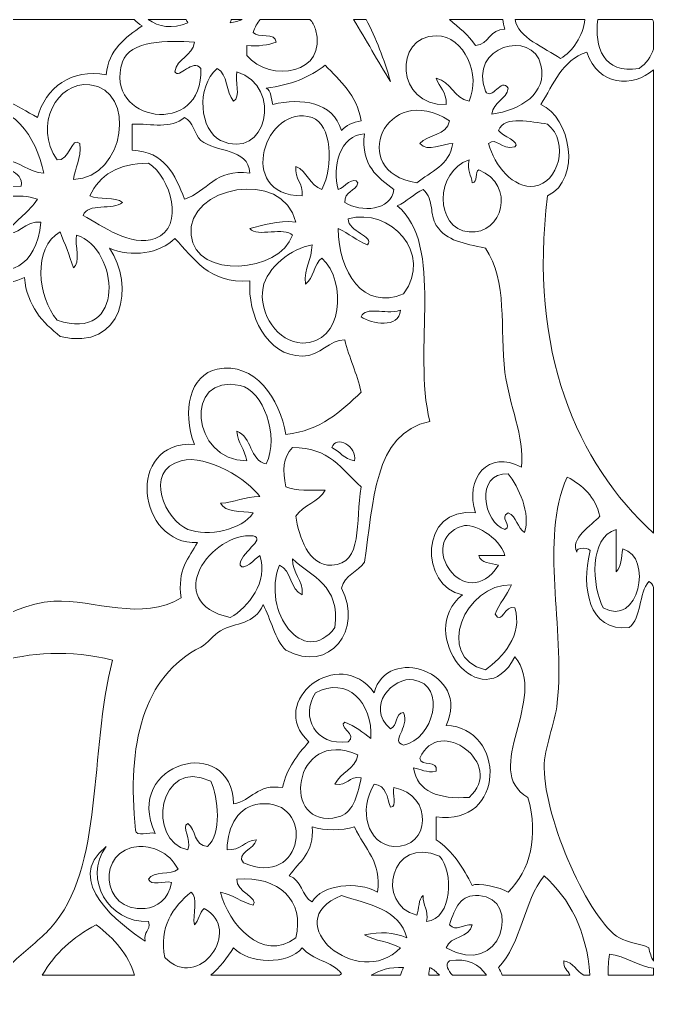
# Model space of a CAD drawing. Header units: millimetres. Extents: x -1213 to 1200, y -611 to 590.
# Drawn here: x 418 to 1200, y -611 to 590 of the extents above; entities that cross this region are included whole.
import ezdxf

# ---------------------------------------------------------------- set-up
doc = ezdxf.new("R2010")
doc.units = ezdxf.units.MM
doc.header["$MEASUREMENT"] = 0
doc.layers.add('Layer 1', color=7, linetype='Continuous')

msp = doc.modelspace()

# ---------------------------------------------------------------- linework, layer by layer
at = {"layer": 'Layer 1', "color": 250, "lineweight": 20}
for points, knots in [([(309.6853, 589.9734), (309.6853, 589.9734), (558.967, 589.9734), (558.967, 589.9734), (561.7992, 586.8444), (565.0799, 584.1639), (568.8528, 581.9759), (548.3632, 567.4975), (527.7263, 553.1675), (524.4751, 521.4428), (481.9443, 530.4434), (449.4233, 505.1507), (439.7531, 468.9807), (413.5209, 483.0267), (393.7128, 499.5071), (363.1006, 493.1941), (314.2036, 483.1061), (312.4077, 410.0427), (355.0311, 388.2697), (348.2633, 378.8979), (339.8043, 371.2166), (334.8588, 360.0219), (302.3755, 366.5404), (287.7304, 390.9023), (270.309, 412.4831), (273.548, 453.3894), (259.506, 477.0077), (233.9999, 489.1577), (239.763, 501.7857), (235.8121, 528.5879), (238.0342, 533.5491), (247.7603, 562.1854), (273.7992, 563.2718), (294.5145, 577.9414), (299.765, 581.6585), (304.8019, 585.6949), (309.6853, 589.9734)], [0, 0, 0, 0, 0.083333333, 0.083333333, 0.083333333, 0.166666667, 0.166666667, 0.166666667, 0.25, 0.25, 0.25, 0.333333333, 0.333333333, 0.333333333, 0.416666667, 0.416666667, 0.416666667, 0.5, 0.5, 0.5, 0.583333333, 0.583333333, 0.583333333, 0.666666667, 0.666666667, 0.666666667, 0.75, 0.75, 0.75, 0.833333333, 0.833333333, 0.833333333, 0.916666667, 0.916666667, 0.916666667, 1, 1, 1, 1]), ([(576.5704, 589.9734), (576.5704, 589.9734), (623.224, 589.9734), (623.224, 589.9734), (623.9704, 588.6957), (624.6813, 587.3804), (625.3351, 586.0102), (606.01, 577.5285), (589.1002, 580.9006), (576.5704, 589.9734)], [0, 0, 0, 0, 0.333333333, 0.333333333, 0.333333333, 0.666666667, 0.666666667, 0.666666667, 1, 1, 1, 1]), ([(678.8918, 589.9734), (678.8918, 589.9734), (692.2738, 589.9734), (692.2738, 589.9734), (687.9182, 588.0457), (683.0897, 586.6795), (677.7813, 586.0102), (678.1901, 587.2929), (678.5542, 588.6194), (678.8918, 589.9734)], [0, 0, 0, 0, 0.333333333, 0.333333333, 0.333333333, 0.666666667, 0.666666667, 0.666666667, 1, 1, 1, 1]), ([(714.7474, 589.9734), (714.7474, 589.9734), (776.0633, 589.9734), (776.0633, 589.9734), (779.0073, 586.5453), (781.2975, 582.517), (782.6765, 577.9414), (799.2629, 522.9006), (726.6375, 510.6194), (697.9534, 545.6542), (697.9534, 545.6542), (697.9534, 545.6542), (697.9534, 545.6542), (697.9534, 549.6906), (697.9534, 553.727), (697.9534, 557.7634), (712.6494, 556.5173), (724.2091, 558.4043), (734.2636, 561.7989), (734.1884, 575.1736), (711.4626, 565.8953), (706.0229, 573.905), (708.0314, 580.3777), (711.0497, 585.7081), (714.7474, 589.9734)], [0, 0, 0, 0, 0.125, 0.125, 0.125, 0.25, 0.25, 0.25, 0.375, 0.375, 0.375, 0.5, 0.5, 0.5, 0.625, 0.625, 0.625, 0.75, 0.75, 0.75, 0.875, 0.875, 0.875, 1, 1, 1, 1]), ([(829.7968, 589.9734), (829.7968, 589.9734), (845.2646, 589.9734), (845.2646, 589.9734), (857.7711, 566.8789), (867.3741, 540.8803), (875.467, 513.3721), (875.467, 513.3721), (875.467, 513.3721), (875.467, 513.3721), (859.4857, 538.147), (845.4598, 564.8781), (829.7968, 589.9734)], [0, 0, 0, 0, 0.25, 0.25, 0.25, 0.5, 0.5, 0.5, 0.75, 0.75, 0.75, 1, 1, 1, 1]), ([(948.1128, 589.9734), (948.1128, 589.9734), (1013.9724, 589.9734), (1013.9724, 589.9734), (1014.4229, 586.0011), (1015.3087, 581.9687), (1016.6704, 577.9414), (997.4561, 578.326), (997.5304, 559.4175), (980.3613, 557.7634), (972.3233, 570.7628), (959.2769, 579.7888), (948.1128, 589.9734)], [0, 0, 0, 0, 0.25, 0.25, 0.25, 0.5, 0.5, 0.5, 0.75, 0.75, 0.75, 1, 1, 1, 1]), ([(1029.0731, 589.9734), (1029.0731, 589.9734), (1115.2352, 589.9734), (1115.2352, 589.9734), (1113.0599, 569.6418), (1100.0673, 550.3468), (1085.2545, 541.6219), (1065.906, 555.3465), (1032.549, 567.5473), (1029.0731, 589.9734)], [0, 0, 0, 0, 0.333333333, 0.333333333, 0.333333333, 0.666666667, 0.666666667, 0.666666667, 1, 1, 1, 1]), ([(1131.0578, 589.9734), (1131.0578, 589.9734), (1198.7917, 589.9734), (1198.7917, 589.9734), (1199.2128, 588.887), (1199.5992, 587.7884), (1199.95, 586.6786), (1199.95, 586.6786), (1199.95, 553.3893), (1199.95, 553.3893), (1196.8636, 544.1151), (1190.9968, 535.6893), (1182.0812, 529.5137), (1137.7839, 522.0186), (1127.0927, 556.082), (1131.0578, 589.9734)], [0, 0, 0, 0, 0.2, 0.2, 0.2, 0.4, 0.4, 0.4, 0.6, 0.6, 0.6, 0.8, 0.8, 0.8, 1, 1, 1, 1]), ([(1061.049, 533.5491), (1061.049, 533.5491), (1061.049, 533.5491), (1061.049, 533.5491), (1050.2114, 578.5091), (971.4883, 557.2508), (992.464, 501.2659), (1000.8355, 488.9644), (1012.0057, 518.9567), (1020.7046, 505.3012), (1018.266, 490.2542), (1002.1646, 488.8738), (1000.5334, 473.015), (1035.7788, 478.0209), (1069.3961, 498.916), (1061.049, 533.5491)], [0, 0, 0, 0, 0.2, 0.2, 0.2, 0.4, 0.4, 0.4, 0.6, 0.6, 0.6, 0.8, 0.8, 0.8, 1, 1, 1, 1]), ([(972.2918, 489.1577), (972.2918, 489.1577), (972.2918, 489.1577), (972.2918, 489.1577), (987.2002, 520.6891), (967.0087, 569.9073), (931.9484, 569.8696), (878.7131, 569.8147), (881.767, 482.274), (944.0521, 485.1233), (944.9816, 500.8478), (935.3836, 506.049), (931.9484, 517.4075), (950.6521, 513.2449), (953.0978, 492.8279), (972.2918, 489.1577)], [0, 0, 0, 0, 0.2, 0.2, 0.2, 0.4, 0.4, 0.4, 0.6, 0.6, 0.6, 0.8, 0.8, 0.8, 1, 1, 1, 1]), ([(544.6474, 537.5855), (544.6474, 537.5855), (544.6474, 537.5855), (544.6474, 537.5855), (520.0148, 463.2109), (645.1565, 442.9464), (641.4721, 529.5137), (631.3585, 542.7591), (614.9022, 515.7595), (609.1972, 525.4773), (612.425, 542.4316), (630.8002, 544.225), (633.4036, 561.7989), (600.8409, 564.5444), (553.4409, 564.1314), (544.6474, 537.5855)], [0, 0, 0, 0, 0.2, 0.2, 0.2, 0.4, 0.4, 0.4, 0.6, 0.6, 0.6, 0.8, 0.8, 0.8, 1, 1, 1, 1]), ([(1199.95, 527.7925), (1199.95, 527.7925), (1199.95, -44.4292), (1199.95, -44.4292), (1104.8368, 43.1421), (1045.4165, 180.4646), (1069.1175, 372.1281), (1112.1243, 392.9907), (1097.0155, 468.9928), (1061.049, 485.1233), (1076.7049, 509.8178), (1086.9569, 539.917), (1117.5314, 549.6906), (1131.7779, 507.1801), (1174.8558, 505.758), (1199.95, 527.7925)], [0, 0, 0, 0, 0.2, 0.2, 0.2, 0.4, 0.4, 0.4, 0.6, 0.6, 0.6, 0.8, 0.8, 0.8, 1, 1, 1, 1]), ([(665.6796, 440.7319), (665.6796, 440.7319), (665.6796, 440.7319), (665.6796, 440.7319), (722.1416, 413.6499), (744.0071, 507.1882), (685.8517, 525.4773), (683.3532, 514.5246), (690.9721, 493.4535), (681.8165, 489.1577), (672.069, 499.5864), (674.9806, 522.6727), (661.6443, 529.5137), (634.8467, 506.4986), (640.2436, 452.9337), (665.6796, 440.7319)], [0, 0, 0, 0, 0.2, 0.2, 0.2, 0.4, 0.4, 0.4, 0.6, 0.6, 0.6, 0.8, 0.8, 0.8, 1, 1, 1, 1]), ([(730.2284, 485.1233), (730.2284, 485.1233), (730.2284, 485.1233), (730.2284, 485.1233), (765.9782, 493.0435), (804.0497, 488.879), (814.9514, 452.8371), (820.6077, 459.2843), (828.8511, 463.1488), (839.1559, 464.9453), (833.6725, 497.1226), (813.2023, 514.314), (794.7802, 533.5491), (775.9788, 518.7279), (752.1965, 508.882), (722.1599, 505.3012), (728.1558, 501.8803), (728.0002, 492.306), (730.2284, 485.1233)], [0, 0, 0, 0, 0.166666667, 0.166666667, 0.166666667, 0.333333333, 0.333333333, 0.333333333, 0.5, 0.5, 0.5, 0.666666667, 0.666666667, 0.666666667, 0.833333333, 0.833333333, 0.833333333, 1, 1, 1, 1]), ([(504.3029, 509.3357), (504.3029, 509.3357), (504.3029, 509.3357), (504.3029, 509.3357), (463.7938, 513.723), (434.6673, 459.4043), (463.9585, 416.5175), (479.5413, 414.5827), (481.8925, 446.7387), (492.2013, 436.6955), (493.8904, 417.5184), (486.3345, 407.5881), (484.1318, 392.3061), (548.8707, 395.1117), (562.5853, 503.0216), (504.3029, 509.3357)], [0, 0, 0, 0, 0.2, 0.2, 0.2, 0.4, 0.4, 0.4, 0.6, 0.6, 0.6, 0.8, 0.8, 0.8, 1, 1, 1, 1]), ([(907.742, 388.2697), (907.742, 388.2697), (907.742, 388.2697), (907.742, 388.2697), (924.9274, 402.0197), (948.1605, 409.7162), (952.1195, 436.6955), (940.5243, 437.2631), (920.6612, 425.4804), (911.7762, 436.6955), (921.0864, 448.9044), (945.4727, 446.0368), (948.0853, 464.9453), (869.5341, 515.7677), (820.4073, 402.0553), (907.742, 388.2697)], [0, 0, 0, 0, 0.2, 0.2, 0.2, 0.4, 0.4, 0.4, 0.6, 0.6, 0.6, 0.8, 0.8, 0.8, 1, 1, 1, 1]), ([(355.0311, 477.0505), (355.0311, 477.0505), (355.0311, 477.0505), (355.0311, 477.0505), (315.305, 434.0954), (362.0429, 378.9609), (419.582, 384.2333), (424.084, 403.7094), (390.4108, 405.9372), (399.4097, 416.5175), (419.3755, 414.9702), (427.0819, 401.1561), (447.8216, 400.3758), (437.2555, 444.2932), (411.2806, 492.0354), (355.0311, 477.0505)], [0, 0, 0, 0, 0.2, 0.2, 0.2, 0.4, 0.4, 0.4, 0.6, 0.6, 0.6, 0.8, 0.8, 0.8, 1, 1, 1, 1]), ([(778.6423, 468.9807), (778.6423, 468.9807), (778.6423, 468.9807), (778.6423, 468.9807), (721.5019, 487.4395), (682.5253, 373.2349), (766.5375, 372.1281), (767.7914, 388.174), (757.2162, 392.3997), (758.47, 408.4477), (772.9717, 402.7766), (775.6209, 385.2515), (790.744, 380.1989), (805.567, 408.6359), (802.9067, 461.1377), (778.6423, 468.9807)], [0, 0, 0, 0, 0.2, 0.2, 0.2, 0.4, 0.4, 0.4, 0.6, 0.6, 0.6, 0.8, 0.8, 0.8, 1, 1, 1, 1]), ([(621.3009, 368.0927), (621.3009, 368.0927), (621.3009, 368.0927), (621.3009, 368.0927), (649.8731, 377.1797), (658.4257, 406.2881), (701.9887, 400.3758), (699.7463, 431.7618), (659.6399, 425.2759), (641.4721, 440.7319), (632.9694, 448.3683), (632.4193, 463.9586), (621.3009, 468.9807), (604.087, 454.3995), (581.4131, 461.2568), (556.7501, 460.9099), (556.7501, 450.1505), (556.7501, 439.384), (556.7501, 428.6267), (596.6368, 426.8201), (609.7616, 398.2468), (621.3009, 368.0927)], [0, 0, 0, 0, 0.142857143, 0.142857143, 0.142857143, 0.285714286, 0.285714286, 0.285714286, 0.428571429, 0.428571429, 0.428571429, 0.571428571, 0.571428571, 0.571428571, 0.714285714, 0.714285714, 0.714285714, 0.857142857, 0.857142857, 0.857142857, 1, 1, 1, 1]), ([(1052.9816, 384.2333), (1052.9816, 384.2333), (1052.9816, 384.2333), (1052.9816, 384.2333), (1082.5016, 388.2789), (1096.8304, 437.5113), (1069.1175, 460.9099), (1049.2921, 462.8803), (1016.4538, 472.4973), (1008.6019, 452.8371), (1013.109, 446.3115), (1036.7836, 438.3434), (1028.7731, 432.6611), (1011.3517, 427.8454), (1006.1582, 445.8781), (996.4992, 436.6955), (1003.3748, 409.4527), (1027.2792, 380.7106), (1052.9816, 384.2333)], [0, 0, 0, 0, 0.166666667, 0.166666667, 0.166666667, 0.333333333, 0.333333333, 0.333333333, 0.5, 0.5, 0.5, 0.666666667, 0.666666667, 0.666666667, 0.833333333, 0.833333333, 0.833333333, 1, 1, 1, 1]), ([(835.1236, 388.2697), (835.1236, 388.2697), (835.1236, 388.2697), (835.1236, 388.2697), (832.6138, 377.3292), (818.2687, 378.2275), (818.9856, 364.0553), (839.161, 351.5086), (876.4474, 353.4638), (879.5002, 380.1989), (859.6687, 395.3324), (838.7084, 409.3449), (843.1911, 448.8047), (813.2064, 447.8007), (802.509, 406.1691), (810.9172, 380.1989), (817.6443, 381.9201), (830.3317, 397.9284), (835.1236, 388.2697)], [0, 0, 0, 0, 0.166666667, 0.166666667, 0.166666667, 0.333333333, 0.333333333, 0.333333333, 0.5, 0.5, 0.5, 0.666666667, 0.666666667, 0.666666667, 0.833333333, 0.833333333, 0.833333333, 1, 1, 1, 1]), ([(584.9897, 319.6649), (584.9897, 319.6649), (584.9897, 319.6649), (584.9897, 319.6649), (622.7694, 333.9083), (603.9843, 395.4494), (576.9222, 412.4831), (539.1283, 412.6245), (516.4056, 397.6884), (504.3029, 372.1281), (515.8992, 367.579), (535.7633, 371.3072), (544.6474, 364.0553), (533.4436, 353.7425), (501.3731, 364.2964), (496.2345, 347.9137), (519.6375, 335.3589), (554.9816, 308.3512), (584.9897, 319.6649)], [0, 0, 0, 0, 0.166666667, 0.166666667, 0.166666667, 0.333333333, 0.333333333, 0.333333333, 0.5, 0.5, 0.5, 0.666666667, 0.666666667, 0.666666667, 0.833333333, 0.833333333, 0.833333333, 1, 1, 1, 1]), ([(972.2918, 327.7367), (972.2918, 327.7367), (972.2918, 327.7367), (972.2918, 327.7367), (1014.0029, 323.9536), (1030.5385, 385.4601), (984.3955, 404.4123), (978.8023, 401.9374), (983.7894, 388.876), (976.326, 388.2697), (975.0375, 397.7432), (969.9518, 403.4184), (972.2918, 416.5175), (930.0518, 403.1306), (929.7497, 331.59), (972.2918, 327.7367)], [0, 0, 0, 0, 0.2, 0.2, 0.2, 0.4, 0.4, 0.4, 0.6, 0.6, 0.6, 0.8, 0.8, 0.8, 1, 1, 1, 1]), ([(629.3694, 323.7013), (629.3694, 323.7013), (629.3694, 323.7013), (629.3694, 323.7013), (635.0978, 268.2902), (739.0026, 277.0638), (754.4358, 323.7013), (744.9792, 334.419), (711.1077, 320.7177), (701.9887, 331.7721), (719.3867, 335.894), (734.5911, 342.208), (758.47, 339.8429), (742.8996, 406.99), (623.1456, 383.8955), (629.3694, 323.7013)], [0, 0, 0, 0, 0.2, 0.2, 0.2, 0.4, 0.4, 0.4, 0.6, 0.6, 0.6, 0.8, 0.8, 0.8, 1, 1, 1, 1]), ([(367.1338, 368.0927), (367.1338, 368.0927), (367.1338, 368.0927), (367.1338, 368.0927), (287.4202, 300.0627), (434.8727, 224.3616), (443.7873, 339.8429), (425.9369, 342.7278), (412.4491, 320.3078), (403.443, 327.7367), (413.1284, 343.6067), (430.0687, 352.2227), (439.7531, 368.0927), (416.3429, 376.4738), (392.7934, 368.7376), (367.1338, 368.0927)], [0, 0, 0, 0, 0.2, 0.2, 0.2, 0.4, 0.4, 0.4, 0.6, 0.6, 0.6, 0.8, 0.8, 0.8, 1, 1, 1, 1]), ([(665.6796, -164.601), (665.6796, -164.601), (665.6796, -164.601), (665.6796, -164.601), (656.8138, -169.4715), (649.8487, -180.5839), (641.4721, -184.778), (570.0029, -220.5737), (549.9456, -305.0871), (560.7853, -410.7683), (561.2898, -419.6834), (577.8996, -412.4824), (584.9897, -414.8037), (544.266, -326.8815), (679.8304, -290.5141), (681.8165, -378.4841), (704.6399, -374.409), (710.5463, -353.4122), (742.3331, -358.3072), (747.2023, -333.5851), (760.9971, -317.7935), (774.6071, -301.8086), (721.5375, -251.8518), (812.3511, -181.4984), (855.2948, -241.2755), (870.3924, -181.1596), (975.5307, -215.5414), (944.0521, -281.6305), (1018.3728, -284.5511), (1018.0291, -406.3555), (931.9484, -394.6267), (931.9484, -404.0464), (931.9484, -413.4559), (931.9484, -422.8755), (952.0413, -436.4048), (965.1142, -456.9551), (976.326, -479.3721), (982.6301, -474.648), (1011.5327, -481.6456), (1020.7046, -487.4449), (1047.7952, -460.0262), (1058.4558, -418.6591), (1044.9101, -370.4133), (986.1833, -337.0102), (1071.3202, -247.9985), (1028.7731, -196.8852), (988.8548, -275.4202), (904.267, -167.5561), (964.2243, -120.2086), (911.4619, -111.1928), (910.0118, -10.0749), (980.3613, -19.3217), (966.1342, 23.1828), (996.8968, 59.8381), (1036.8426, 37.176), (1040.9836, 75.7599), (1021.8599, 113.4579), (1016.6704, 154.2075), (1009.7277, 208.7428), (1020.7138, 267.0847), (992.464, 307.5587), (965.3988, 313.9154), (945.187, 315.8594), (931.9484, 335.8085), (922.8355, 349.5413), (930.1372, 366.1061), (915.8104, 380.1989), (903.8491, 374.6773), (895.9372, 365.1), (883.5355, 360.0219), (942.905, 311.0428), (901.8518, 182.8348), (923.8789, 93.6735), (853.5884, 79.2389), (855.0782, -6.9968), (843.1911, -79.8526), (835.5517, -92.3901), (818.4293, -95.4408), (814.9514, -112.1378), (841.8762, -162.8422), (800.7833, -218.2055), (746.3663, -188.8134), (732.2237, -174.7124), (728.1975, -150.4908), (718.1257, -132.3158), (708.0284, -157.2779), (684.5186, -154.2475), (665.6796, -164.601)], [0, 0, 0, 0, 0.034482759, 0.034482759, 0.034482759, 0.068965517, 0.068965517, 0.068965517, 0.103448276, 0.103448276, 0.103448276, 0.137931034, 0.137931034, 0.137931034, 0.172413793, 0.172413793, 0.172413793, 0.206896552, 0.206896552, 0.206896552, 0.24137931, 0.24137931, 0.24137931, 0.275862069, 0.275862069, 0.275862069, 0.310344828, 0.310344828, 0.310344828, 0.344827586, 0.344827586, 0.344827586, 0.379310345, 0.379310345, 0.379310345, 0.413793103, 0.413793103, 0.413793103, 0.448275862, 0.448275862, 0.448275862, 0.482758621, 0.482758621, 0.482758621, 0.517241379, 0.517241379, 0.517241379, 0.551724138, 0.551724138, 0.551724138, 0.586206897, 0.586206897, 0.586206897, 0.620689655, 0.620689655, 0.620689655, 0.655172414, 0.655172414, 0.655172414, 0.689655172, 0.689655172, 0.689655172, 0.724137931, 0.724137931, 0.724137931, 0.75862069, 0.75862069, 0.75862069, 0.793103448, 0.793103448, 0.793103448, 0.827586207, 0.827586207, 0.827586207, 0.862068966, 0.862068966, 0.862068966, 0.896551724, 0.896551724, 0.896551724, 0.931034483, 0.931034483, 0.931034483, 0.965517241, 0.965517241, 0.965517241, 1, 1, 1, 1]), ([(891.606, 251.0611), (891.606, 251.0611), (891.606, 251.0611), (891.606, 251.0611), (928.3982, 301.4024), (875.0257, 358.0179), (823.0199, 343.8773), (823.0076, 327.5709), (855.7483, 323.0147), (847.2264, 311.5951), (833.526, 316.7261), (823.8945, 325.924), (810.9172, 331.7721), (811.6534, 278.2052), (840.8603, 230.2565), (891.606, 251.0611)], [0, 0, 0, 0, 0.2, 0.2, 0.2, 0.4, 0.4, 0.4, 0.6, 0.6, 0.6, 0.8, 0.8, 0.8, 1, 1, 1, 1]), ([(463.9585, 218.777), (463.9585, 218.777), (463.9585, 218.777), (463.9585, 218.777), (549.9233, 189.1874), (540.6365, 307.2586), (488.166, 323.7013), (485.6358, 311.4364), (493.33, 288.9411), (484.1318, 283.3453), (479.3419, 298.73), (473.408, 312.9735), (467.9949, 327.7367), (432.909, 308.2331), (440.4416, 247.4265), (463.9585, 218.777)], [0, 0, 0, 0, 0.2, 0.2, 0.2, 0.4, 0.4, 0.4, 0.6, 0.6, 0.6, 0.8, 0.8, 0.8, 1, 1, 1, 1]), ([(298.5497, -156.5282), (298.5497, -156.5282), (298.5497, -156.5282), (298.5497, -156.5282), (286.5406, -146.1492), (286.2843, -169.4939), (290.4823, -180.7426), (350.1538, -190.1459), (395.5138, -131.2548), (459.9253, -128.2814), (509.2667, -126.0017), (568.9951, -153.7155), (617.2667, -124.245), (611.6287, -89.0128), (626.7741, -74.5649), (637.4378, -55.6412), (563.1924, -59.8139), (547.4093, 70.0176), (633.4036, 65.4268), (617.5535, 106.6292), (628.0667, 151.2138), (661.6443, 158.2439), (708.1667, 167.983), (738.5786, 121.7077), (746.3663, 77.5319), (789.5399, 82.7738), (814.6901, 106.0412), (839.1559, 129.9952), (834.0599, 153.1435), (824.6073, 171.938), (818.9856, 194.5636), (799.5619, 194.7497), (789.6569, 174.3621), (766.5375, 174.3866), (722.6999, 174.4242), (698.4924, 225.8346), (701.9887, 267.2037), (650.0978, 263.7238), (633.2704, 295.3172), (609.1972, 319.6649), (591.7525, 301.0586), (555.2185, 295.7058), (528.5094, 307.5587), (560.0328, 262.4868), (546.7239, 180.1238), (467.9949, 198.5989), (446.2271, 215.8361), (427.1816, 235.7923), (423.6162, 271.2381), (380.226, 251.4507), (348.1006, 275.0223), (326.7904, 299.4879), (244.0138, 319.2092), (167.2199, 279.9376), (185.586, 198.5989), (174.2765, 203.4308), (157.7481, 203.0362), (141.2084, 202.6354), (145.6006, 184.1572), (160.9321, 176.6235), (161.3806, 154.2075), (151.2823, 150.8577), (145.5375, 143.1501), (133.1399, 142.1014), (70.15, 200.3181), (-16.6791, 255.6784), (-133.1309, 247.0257), (-84.0632, 189.8395), (-28.5194, 139.1269), (20.1782, 81.5684), (30.6172, 100.721), (28.2386, 132.6888), (44.3826, 146.1368), (68.7243, 115.3347), (103.1765, 94.645), (108.9335, 45.2488), (204.5562, 14.342), (190.0117, 124.4613), (258.2053, 134.0305), (281.166, 129.1976), (279.2083, 101.3598), (290.4823, 81.5684), (300.3741, 64.201), (315.3813, 59.007), (318.7209, 37.176), (323.8636, 3.5683), (318.9039, -17.4916), (330.8236, -39.4976), (310.7989, -54.9739), (311.9999, -65.9652), (318.7209, -95.9952), (310.4297, -82.4455), (310.383, -93.1581), (298.5497, -95.9952), (301.2914, -128.6425), (298.3178, -140.5137), (298.5497, -156.5282)], [0, 0, 0, 0, 0.03125, 0.03125, 0.03125, 0.0625, 0.0625, 0.0625, 0.09375, 0.09375, 0.09375, 0.125, 0.125, 0.125, 0.15625, 0.15625, 0.15625, 0.1875, 0.1875, 0.1875, 0.21875, 0.21875, 0.21875, 0.25, 0.25, 0.25, 0.28125, 0.28125, 0.28125, 0.3125, 0.3125, 0.3125, 0.34375, 0.34375, 0.34375, 0.375, 0.375, 0.375, 0.40625, 0.40625, 0.40625, 0.4375, 0.4375, 0.4375, 0.46875, 0.46875, 0.46875, 0.5, 0.5, 0.5, 0.53125, 0.53125, 0.53125, 0.5625, 0.5625, 0.5625, 0.59375, 0.59375, 0.59375, 0.625, 0.625, 0.625, 0.65625, 0.65625, 0.65625, 0.6875, 0.6875, 0.6875, 0.71875, 0.71875, 0.71875, 0.75, 0.75, 0.75, 0.78125, 0.78125, 0.78125, 0.8125, 0.8125, 0.8125, 0.84375, 0.84375, 0.84375, 0.875, 0.875, 0.875, 0.90625, 0.90625, 0.90625, 0.9375, 0.9375, 0.9375, 0.96875, 0.96875, 0.96875, 1, 1, 1, 1]), ([(718.1257, 259.1329), (718.1257, 259.1329), (718.1257, 259.1329), (718.1257, 259.1329), (712.0473, 226.8406), (736.7094, 191.0164), (766.5375, 190.5281), (816.9101, 189.7052), (822.1138, 265.5843), (790.744, 295.4515), (780.5755, 288.1375), (780.7413, 270.4823), (770.5727, 263.1673), (768.3944, 284.1805), (778.3229, 293.0793), (778.6423, 311.5951), (753.3914, 307.8262), (722.6206, 282.9994), (718.1257, 259.1329)], [0, 0, 0, 0, 0.166666667, 0.166666667, 0.166666667, 0.333333333, 0.333333333, 0.333333333, 0.5, 0.5, 0.5, 0.666666667, 0.666666667, 0.666666667, 0.833333333, 0.833333333, 0.833333333, 1, 1, 1, 1]), ([(887.5707, 230.8831), (887.5707, 230.8831), (887.5707, 230.8831), (887.5707, 230.8831), (866.5941, 224.9882), (845.8525, 236.8899), (839.1559, 222.8123), (851.647, 214.4648), (886.1917, 207.7185), (887.5707, 230.8831)], [0, 0, 0, 0, 0.333333333, 0.333333333, 0.333333333, 0.666666667, 0.666666667, 0.666666667, 1, 1, 1, 1]), ([(689.885, 138.0659), (689.885, 138.0659), (689.885, 138.0659), (689.885, 138.0659), (619.2243, 153.8129), (629.2097, 44.9802), (697.9534, 45.2488), (695.8016, 59.2389), (687.1626, 66.735), (685.8517, 81.5684), (704.6948, 74.8607), (701.2199, 45.8235), (722.1599, 41.2134), (738.5898, 76.4252), (718.3189, 131.7286), (689.885, 138.0659)], [0, 0, 0, 0, 0.2, 0.2, 0.2, 0.4, 0.4, 0.4, 0.6, 0.6, 0.6, 0.8, 0.8, 0.8, 1, 1, 1, 1]), ([(831.0883, 45.2488), (831.0883, 45.2488), (831.0883, 45.2488), (831.0883, 45.2488), (834.608, 62.8013), (808.2212, 77.6032), (802.8477, 61.3903), (813.2999, 57.0477), (817.8477, 46.8011), (831.0883, 45.2488)], [0, 0, 0, 0, 0.333333333, 0.333333333, 0.333333333, 0.666666667, 0.666666667, 0.666666667, 1, 1, 1, 1]), ([(746.3663, 12.9646), (746.3663, 12.9646), (746.3663, 12.9646), (746.3663, 12.9646), (758.4823, 7.5956), (777.2317, 8.861), (794.7802, 8.9282), (786.904, -6.0629), (767.3297, -9.3496), (758.47, -23.355), (762.308, -48.3975), (774.1616, -85.2063), (802.8477, -83.889), (842.0572, -82.0926), (831.7076, -30.4065), (839.1559, 12.9646), (815.7396, 33.9309), (799.7155, 62.2927), (754.4358, 61.3903), (742.328, 48.3849), (742.2223, 33.9493), (746.3663, 12.9646)], [0, 0, 0, 0, 0.142857143, 0.142857143, 0.142857143, 0.285714286, 0.285714286, 0.285714286, 0.428571429, 0.428571429, 0.428571429, 0.571428571, 0.571428571, 0.571428571, 0.714285714, 0.714285714, 0.714285714, 0.857142857, 0.857142857, 0.857142857, 1, 1, 1, 1]), ([(617.2667, 45.2488), (617.2667, 45.2488), (617.2667, 45.2488), (617.2667, 45.2488), (569.2718, 32.3613), (598.4531, -29.1777), (625.3351, -39.4976), (650.1284, -49.0189), (691.982, -40.172), (706.0229, -19.3217), (691.3474, -16.5151), (671.2493, -19.1304), (665.6796, -7.2134), (683.5219, -6.2287), (695.0704, 1.0507), (714.0915, 0.8574), (700.4805, 21.193), (648.8246, 53.7224), (617.2667, 45.2488)], [0, 0, 0, 0, 0.166666667, 0.166666667, 0.166666667, 0.333333333, 0.333333333, 0.333333333, 0.5, 0.5, 0.5, 0.666666667, 0.666666667, 0.666666667, 0.833333333, 0.833333333, 0.833333333, 1, 1, 1, 1]), ([(1016.6704, -39.4976), (1016.6704, -39.4976), (1016.6704, -39.4976), (1016.6704, -39.4976), (1026.6029, -34.7227), (1008.4087, -24.2552), (1020.7046, -19.3217), (1031.4019, -23.419), (1031.6338, -37.9819), (1040.8769, -43.533), (1048.5589, -20.0449), (1033.5771, 12.9951), (1020.7046, 29.1062), (978.5765, 30.8009), (990.2673, -32.5773), (1016.6704, -39.4976)], [0, 0, 0, 0, 0.2, 0.2, 0.2, 0.4, 0.4, 0.4, 0.6, 0.6, 0.6, 0.8, 0.8, 0.8, 1, 1, 1, 1]), ([(1199.95, -111.207), (1199.95, -111.207), (1199.95, -572.586), (1199.95, -572.586), (1197.1687, -567.9321), (1195.2873, -562.379), (1194.1839, -556.0487), (1184.0938, -550.5536), (1168.5548, -550.1527), (1157.8738, -543.9425), (1120.9483, -522.4716), (1065.489, -398.6387), (1065.0833, -334.0927), (1064.9216, -308.0748), (1078.3717, -280.3295), (1081.2212, -253.3818), (1091.0664, -160.2024), (1058.8026, -54.2527), (1093.324, 25.0698), (1112.7344, 14.8953), (1128.1249, 0.6916), (1133.6683, -23.355), (1123.329, -34.6341), (1096.5498, -50.6669), (1105.4267, -67.7464), (1102.5395, -61.2055), (1124.4528, -61.2055), (1121.5656, -67.7464), (1110.7259, -109.5693), (1119.1423, -166.9915), (1169.9765, -160.5646), (1185.4321, -149.1196), (1181.4192, -118.2036), (1194.1839, -104.067), (1197.7361, -104.8167), (1198.7073, -108.1482), (1199.95, -111.207)], [0, 0, 0, 0, 0.083333333, 0.083333333, 0.083333333, 0.166666667, 0.166666667, 0.166666667, 0.25, 0.25, 0.25, 0.333333333, 0.333333333, 0.333333333, 0.416666667, 0.416666667, 0.416666667, 0.5, 0.5, 0.5, 0.583333333, 0.583333333, 0.583333333, 0.666666667, 0.666666667, 0.666666667, 0.75, 0.75, 0.75, 0.833333333, 0.833333333, 0.833333333, 0.916666667, 0.916666667, 0.916666667, 1, 1, 1, 1]), ([(964.2243, -35.4642), (964.2243, -35.4642), (964.2243, -35.4642), (964.2243, -35.4642), (904.6453, -54.0838), (968.1395, -146.6803), (1008.6019, -83.889), (999.6314, -80.7559), (986.7233, -81.5565), (984.3955, -71.7828), (995.1548, -71.7828), (1005.9121, -71.7828), (1016.6704, -71.7828), (1009.7277, -48.4605), (977.2494, -31.3912), (964.2243, -35.4642)], [0, 0, 0, 0, 0.2, 0.2, 0.2, 0.4, 0.4, 0.4, 0.6, 0.6, 0.6, 0.8, 0.8, 0.8, 1, 1, 1, 1]), ([(677.7813, -148.4574), (677.7813, -148.4574), (677.7813, -148.4574), (677.7813, -148.4574), (699.9944, -135.6585), (725.0877, -104.3671), (714.0915, -71.7828), (708.5389, -75.9647), (693.9833, -91.5936), (689.885, -83.889), (688.7114, -68.9772), (722.5026, -51.5102), (706.0229, -47.5694), (655.1826, -42.2258), (591.1758, -128.8592), (677.7813, -148.4574)], [0, 0, 0, 0, 0.2, 0.2, 0.2, 0.4, 0.4, 0.4, 0.6, 0.6, 0.6, 0.8, 0.8, 0.8, 1, 1, 1, 1]), ([(1137.7026, -136.3501), (1137.7026, -136.3501), (1137.7026, -136.3501), (1137.7026, -136.3501), (1181.6124, -161.7862), (1199.8433, -73.1418), (1161.9091, -63.712), (1160.3399, -74.2507), (1159.8355, -85.8523), (1153.8396, -91.9608), (1153.8396, -74.4704), (1153.8396, -56.988), (1153.8396, -39.4976), (1119.8826, -49.7768), (1124.109, -109.202), (1137.7026, -136.3501)], [0, 0, 0, 0, 0.2, 0.2, 0.2, 0.4, 0.4, 0.4, 0.6, 0.6, 0.6, 0.8, 0.8, 0.8, 1, 1, 1, 1]), ([(806.8829, -160.5646), (806.8829, -160.5646), (806.8829, -160.5646), (806.8829, -160.5646), (813.6599, -108.0515), (778.0463, -97.935), (754.4358, -75.8182), (754.2385, -94.8457), (767.4538, -100.4619), (766.5375, -120.2086), (750.9446, -114.2852), (753.8134, -89.8918), (738.2989, -83.889), (715.7735, -140.4893), (768.5246, -212.0807), (806.8829, -160.5646)], [0, 0, 0, 0, 0.2, 0.2, 0.2, 0.4, 0.4, 0.4, 0.6, 0.6, 0.6, 0.8, 0.8, 0.8, 1, 1, 1, 1]), ([(992.464, -213.0257), (992.464, -213.0257), (992.464, -213.0257), (992.464, -213.0257), (1013.5178, -197.7386), (1039.2111, -170.2121), (1028.7731, -136.3501), (1016.285, -132.3087), (1013.1059, -157.8292), (1004.5677, -144.423), (1009.6982, -130.7197), (1018.8924, -121.0844), (1024.7399, -108.1034), (967.4979, -106.3303), (928.7409, -196.8465), (992.464, -213.0257)], [0, 0, 0, 0, 0.2, 0.2, 0.2, 0.4, 0.4, 0.4, 0.6, 0.6, 0.6, 0.8, 0.8, 0.8, 1, 1, 1, 1]), ([(393.2104, -590.0266), (393.2104, -590.0266), (360.2135, -590.0266), (360.2135, -590.0266), (353.4701, -570.2687), (338.1182, -559.1167), (342.9284, -527.7989), (356.3633, -531.8465), (370.6443, -535.0528), (383.2717, -539.9051), (395.2982, -531.4803), (377.9134, -518.6803), (383.2717, -503.5865), (389.9958, -503.5865), (396.7189, -503.5865), (403.443, -503.5865), (395.8331, -461.4249), (381.1372, -426.3545), (371.168, -386.5549), (353.7975, -374.3338), (323.1376, -375.411), (306.6192, -362.3415), (312.6589, -354.9289), (323.4558, -352.281), (326.7904, -342.1635), (287.2301, -329.273), (226.8324, -337.2269), (201.725, -309.8804), (201.725, -309.8804), (201.725, -309.8804), (201.725, -309.8804), (202.7643, -281.0639), (202.4857, -275.1528), (205.7572, -261.4536), (209.526, -264.4086), (211.8711, -268.7909), (213.8287, -273.5597), (217.148, -256.702), (225.0558, -244.4351), (238.0342, -237.2412), (247.1308, -240.242), (239.6094, -259.8768), (242.0684, -269.5234), (254.2372, -269.3585), (276.6304, -258.6704), (286.4471, -269.5234), (334.1022, -212.8844), (427.208, -175.0511), (532.5437, -200.9205), (502.9514, -314.3928), (522.9538, -457.2715), (455.891, -531.8342), (443.283, -545.8488), (425.1904, -559.0628), (411.5125, -572.1903), (405.7474, -577.7231), (399.8185, -584.27), (393.2104, -590.0266)], [0, 0, 0, 0, 0.052631579, 0.052631579, 0.052631579, 0.105263158, 0.105263158, 0.105263158, 0.157894737, 0.157894737, 0.157894737, 0.210526316, 0.210526316, 0.210526316, 0.263157895, 0.263157895, 0.263157895, 0.315789474, 0.315789474, 0.315789474, 0.368421053, 0.368421053, 0.368421053, 0.421052632, 0.421052632, 0.421052632, 0.473684211, 0.473684211, 0.473684211, 0.526315789, 0.526315789, 0.526315789, 0.578947368, 0.578947368, 0.578947368, 0.631578947, 0.631578947, 0.631578947, 0.684210526, 0.684210526, 0.684210526, 0.736842105, 0.736842105, 0.736842105, 0.789473684, 0.789473684, 0.789473684, 0.842105263, 0.842105263, 0.842105263, 0.894736842, 0.894736842, 0.894736842, 0.947368421, 0.947368421, 0.947368421, 1, 1, 1, 1]), ([(823.0199, -301.8086), (823.0199, -301.8086), (823.0199, -301.8086), (823.0199, -301.8086), (835.5243, -293.8832), (809.1477, -281.6377), (818.9856, -277.5952), (831.7117, -282.3568), (841.3992, -290.153), (851.2616, -297.7731), (853.6168, -252.8233), (821.945, -220.5106), (782.6765, -241.2755), (764.0683, -271.1875), (782.4294, -307.3026), (823.0199, -301.8086)], [0, 0, 0, 0, 0.2, 0.2, 0.2, 0.4, 0.4, 0.4, 0.6, 0.6, 0.6, 0.8, 0.8, 0.8, 1, 1, 1, 1]), ([(903.7077, -225.1339), (903.7077, -225.1339), (903.7077, -225.1339), (903.7077, -225.1339), (879.2531, -220.9572), (843.3813, -258.0082), (875.467, -285.667), (884.3694, -282.4677), (880.7115, -266.6944), (891.606, -265.4889), (899.1843, -286.2814), (874.4704, -300.0823), (891.606, -305.845), (928.1114, -298.7823), (945.7493, -232.3136), (903.7077, -225.1339)], [0, 0, 0, 0, 0.2, 0.2, 0.2, 0.4, 0.4, 0.4, 0.6, 0.6, 0.6, 0.8, 0.8, 0.8, 1, 1, 1, 1]), ([(972.2918, -370.4133), (972.2918, -370.4133), (972.2918, -370.4133), (972.2918, -370.4133), (1018.688, -330.1926), (934.8721, -267.5733), (911.7762, -321.9855), (912.7301, -333.1396), (934.5365, -323.433), (931.9484, -338.1281), (918.8531, -340.4688), (913.1785, -335.3785), (903.7077, -334.0927), (908.9002, -363.8704), (934.8914, -372.8465), (972.2918, -370.4133)], [0, 0, 0, 0, 0.2, 0.2, 0.2, 0.4, 0.4, 0.4, 0.6, 0.6, 0.6, 0.8, 0.8, 0.8, 1, 1, 1, 1]), ([(810.9172, -394.6267), (810.9172, -394.6267), (810.9172, -394.6267), (810.9172, -394.6267), (827.7874, -390.4173), (834.7372, -370.6656), (839.1559, -346.1999), (823.1033, -343.5907), (822.9375, -356.8789), (806.8829, -354.2717), (813.3365, -339.2003), (831.9802, -336.3316), (835.1236, -317.9511), (754.1124, -281.5522), (738.486, -412.7072), (810.9172, -394.6267)], [0, 0, 0, 0, 0.2, 0.2, 0.2, 0.4, 0.4, 0.4, 0.6, 0.6, 0.6, 0.8, 0.8, 0.8, 1, 1, 1, 1]), ([(625.3351, -434.9817), (625.3351, -434.9817), (625.3351, -434.9817), (625.3351, -434.9817), (630.6111, -421.252), (616.3483, -406.8194), (625.3351, -402.6955), (635.4629, -410.0522), (632.7263, -430.2749), (649.5415, -430.9463), (667.3332, -415.765), (663.1535, -371.1376), (653.5748, -350.2343), (588.7036, -319.8981), (574.0189, -425.2081), (625.3351, -434.9817)], [0, 0, 0, 0, 0.2, 0.2, 0.2, 0.4, 0.4, 0.4, 0.6, 0.6, 0.6, 0.8, 0.8, 0.8, 1, 1, 1, 1]), ([(879.5002, -430.9463), (879.5002, -430.9463), (879.5002, -430.9463), (879.5002, -430.9463), (924.4229, -433.941), (929.2819, -367.3819), (879.5002, -358.3072), (877.1795, -365.4004), (884.3785, -382.0149), (875.467, -382.5195), (871.027, -370.8192), (870.4758, -355.228), (855.2948, -354.2717), (835.4379, -384.8968), (846.8674, -428.7704), (879.5002, -430.9463)], [0, 0, 0, 0, 0.2, 0.2, 0.2, 0.4, 0.4, 0.4, 0.6, 0.6, 0.6, 0.8, 0.8, 0.8, 1, 1, 1, 1]), ([(714.0915, -378.4841), (714.0915, -378.4841), (714.0915, -378.4841), (714.0915, -378.4841), (688.4602, -380.9356), (674.0155, -404.9354), (673.7491, -434.9817), (691.4145, -436.5106), (694.4908, -423.4502), (710.0571, -422.8755), (707.4568, -434.7854), (684.0304, -439.2155), (693.9192, -451.1243), (768.9853, -484.7248), (783.9691, -371.808), (714.0915, -378.4841)], [0, 0, 0, 0, 0.2, 0.2, 0.2, 0.4, 0.4, 0.4, 0.6, 0.6, 0.6, 0.8, 0.8, 0.8, 1, 1, 1, 1]), ([(778.6423, -499.5501), (778.6423, -499.5501), (778.6423, -499.5501), (778.6423, -499.5501), (790.3433, -478.0527), (835.1429, -473.0794), (859.328, -487.4449), (864.6762, -449.2953), (844.0636, -435.5402), (831.0883, -406.7319), (813.9731, -411.6126), (795.7555, -411.6126), (778.6423, -406.7319), (781.9036, -439.5918), (762.308, -449.5781), (750.4006, -467.2669), (765.9782, -471.8618), (765.5968, -492.4192), (778.6423, -499.5501)], [0, 0, 0, 0, 0.166666667, 0.166666667, 0.166666667, 0.333333333, 0.333333333, 0.333333333, 0.5, 0.5, 0.5, 0.666666667, 0.666666667, 0.666666667, 0.833333333, 0.833333333, 0.833333333, 1, 1, 1, 1]), ([(907.742, -515.6917), (907.742, -515.6917), (907.742, -515.6917), (907.742, -515.6917), (911.4304, -508.6177), (909.128, -495.5584), (915.8104, -491.4803), (914.9247, -504.4725), (922.9464, -508.5557), (919.8446, -523.7635), (952.2975, -519.8817), (953.2076, -462.2855), (935.9826, -443.0525), (875.4558, -416.3367), (856.0768, -503.0341), (907.742, -515.6917)], [0, 0, 0, 0, 0.2, 0.2, 0.2, 0.4, 0.4, 0.4, 0.6, 0.6, 0.6, 0.8, 0.8, 0.8, 1, 1, 1, 1]), ([(572.888, -547.9769), (572.888, -547.9769), (572.888, -547.9769), (572.888, -547.9769), (569.9602, -535.6336), (579.8501, -536.1077), (576.9222, -523.7635), (526.927, -525.0594), (495.9477, -471.6512), (524.4751, -430.9463), (470.6185, -473.9817), (541.7725, -527.2597), (572.888, -547.9769)], [0, 0, 0, 0, 0.25, 0.25, 0.25, 0.5, 0.5, 0.5, 0.75, 0.75, 0.75, 1, 1, 1, 1]), ([(564.8195, -430.9463), (564.8195, -430.9463), (564.8195, -430.9463), (564.8195, -430.9463), (512.944, -434.3907), (516.4687, -512.997), (572.888, -507.6229), (586.2212, -506.3534), (602.4721, -496.0111), (605.164, -475.3356), (596.8057, -472.936), (578.6592, -480.3263), (576.9222, -471.3003), (583.0168, -461.2591), (604.146, -466.2497), (613.2314, -459.1941), (602.5626, -436.709), (578.3012, -430.0521), (564.8195, -430.9463)], [0, 0, 0, 0, 0.166666667, 0.166666667, 0.166666667, 0.333333333, 0.333333333, 0.333333333, 0.5, 0.5, 0.5, 0.666666667, 0.666666667, 0.666666667, 0.833333333, 0.833333333, 0.833333333, 1, 1, 1, 1]), ([(758.47, -543.9425), (758.47, -543.9425), (758.47, -543.9425), (758.47, -543.9425), (770.1873, -497.6509), (737.3521, -467.1702), (685.8517, -471.3003), (684.5674, -487.5589), (714.0009, -494.0244), (706.0229, -503.5865), (691.3392, -499.4412), (681.066, -490.8801), (665.6796, -487.4449), (675.1616, -526.0167), (716.8301, -575.1301), (758.47, -543.9425)], [0, 0, 0, 0, 0.2, 0.2, 0.2, 0.4, 0.4, 0.4, 0.6, 0.6, 0.6, 0.8, 0.8, 0.8, 1, 1, 1, 1]), ([(1121.4131, -590.0266), (1121.4131, -590.0266), (1113.8419, -590.0266), (1113.8419, -590.0266), (1104.6823, -585.0563), (1101.4504, -574.1616), (1089.2898, -572.1903), (1088.4681, -581.4207), (1094.4965, -583.796), (1096.6718, -590.0266), (1096.6718, -590.0266), (1013.3429, -590.0266), (1013.3429, -590.0266), (1012.0077, -586.7857), (1010.4325, -583.5264), (1008.6019, -580.2621), (1036.7348, -551.9065), (1039.627, -498.305), (1065.0833, -467.2669), (1096.3352, -495.711), (1117.5396, -534.1994), (1121.4131, -590.0266)], [0, 0, 0, 0, 0.142857143, 0.142857143, 0.142857143, 0.285714286, 0.285714286, 0.285714286, 0.428571429, 0.428571429, 0.428571429, 0.571428571, 0.571428571, 0.571428571, 0.714285714, 0.714285714, 0.714285714, 0.857142857, 0.857142857, 0.857142857, 1, 1, 1, 1]), ([(597.0935, -568.1539), (597.0935, -568.1539), (597.0935, -568.1539), (597.0935, -568.1539), (638.408, -611.3439), (694.2304, -533.3408), (645.5073, -507.6229), (639.5226, -512.3978), (639.2307, -522.8652), (633.4036, -527.7989), (630.8755, -515.536), (638.5697, -493.0397), (629.3694, -487.4449), (607.1246, -505.3128), (589.144, -531.1558), (597.0935, -568.1539)], [0, 0, 0, 0, 0.2, 0.2, 0.2, 0.4, 0.4, 0.4, 0.6, 0.6, 0.6, 0.8, 0.8, 0.8, 1, 1, 1, 1]), ([(814.9514, -491.4803), (814.9514, -491.4803), (814.9514, -491.4803), (814.9514, -491.4803), (733.8732, -524.0585), (836.6663, -610.5077), (887.5707, -556.0487), (874.9433, -548.4967), (855.485, -547.7877), (843.1911, -539.9051), (863.5575, -536.3752), (878.1691, -536.2949), (895.6381, -543.9425), (886.7938, -508.398), (848.1213, -502.6882), (814.9514, -491.4803)], [0, 0, 0, 0, 0.2, 0.2, 0.2, 0.4, 0.4, 0.4, 0.6, 0.6, 0.6, 0.8, 0.8, 0.8, 1, 1, 1, 1]), ([(984.3955, -491.4803), (984.3955, -491.4803), (984.3955, -491.4803), (984.3955, -491.4803), (962.2738, -490.2098), (955.1155, -506.0838), (948.0853, -527.7989), (957.0517, -537.1402), (963.8185, -526.4286), (976.326, -527.7989), (973.0168, -544.6678), (949.2701, -541.0973), (944.0521, -556.0487), (1013.2931, -595.8615), (1037.7599, -494.5371), (984.3955, -491.4803)], [0, 0, 0, 0, 0.2, 0.2, 0.2, 0.4, 0.4, 0.4, 0.6, 0.6, 0.6, 0.8, 0.8, 0.8, 1, 1, 1, 1]), ([(559.6677, -590.0266), (559.6677, -590.0266), (445.7236, -590.0266), (445.7236, -590.0266), (461.3083, -562.8083), (483.4392, -542.97), (512.3724, -527.7989), (535.4206, -545.5863), (551.1792, -563.5641), (559.6677, -590.0266)], [0, 0, 0, 0, 0.333333333, 0.333333333, 0.333333333, 0.666666667, 0.666666667, 0.666666667, 1, 1, 1, 1]), ([(812.3104, -590.0266), (812.3104, -590.0266), (653.6826, -590.0266), (653.6826, -590.0266), (664.809, -580.4482), (673.8558, -568.7917), (681.8165, -556.0487), (699.4829, -576.2104), (749.5026, -577.5786), (766.5375, -556.0487), (778.146, -571.3439), (803.8606, -572.5209), (814.9514, -588.3319), (813.9599, -588.7855), (813.0843, -589.3542), (812.3104, -590.0266)], [0, 0, 0, 0, 0.2, 0.2, 0.2, 0.4, 0.4, 0.4, 0.6, 0.6, 0.6, 0.8, 0.8, 0.8, 1, 1, 1, 1]), ([(1199.95, -581.1695), (1199.95, -581.1695), (1199.95, -590.0266), (1199.95, -590.0266), (1199.95, -590.0266), (1144.1186, -590.0266), (1144.1186, -590.0266), (1143.7494, -580.6588), (1144.1988, -571.9227), (1145.772, -564.1195), (1164.1138, -565.7155), (1185.0212, -580.7494), (1199.95, -581.1695)], [0, 0, 0, 0, 0.25, 0.25, 0.25, 0.5, 0.5, 0.5, 0.75, 0.75, 0.75, 1, 1, 1, 1]), ([(993.7616, -590.0266), (993.7616, -590.0266), (951.9141, -590.0266), (951.9141, -590.0266), (946.8762, -583.9475), (941.6846, -577.4351), (948.0853, -572.1903), (970.0565, -567.9097), (985.2955, -576.6122), (993.7616, -590.0266)], [0, 0, 0, 0, 0.333333333, 0.333333333, 0.333333333, 0.666666667, 0.666666667, 0.666666667, 1, 1, 1, 1]), ([(887.6348, -590.0266), (887.6348, -590.0266), (851.527, -590.0266), (851.527, -590.0266), (861.967, -583.8519), (874.3646, -579.6344), (891.606, -580.2621), (890.1029, -583.3372), (888.8491, -586.6626), (887.6348, -590.0266)], [0, 0, 0, 0, 0.333333333, 0.333333333, 0.333333333, 0.666666667, 0.666666667, 0.666666667, 1, 1, 1, 1]), ([(935.8321, -590.0266), (935.8321, -590.0266), (922.6443, -590.0266), (922.6443, -590.0266), (922.8995, -586.7602), (923.3104, -583.4959), (923.8789, -580.2621), (928.6036, -582.7767), (932.2666, -586.3523), (935.8321, -590.0266)], [0, 0, 0, 0, 0.333333333, 0.333333333, 0.333333333, 0.666666667, 0.666666667, 0.666666667, 1, 1, 1, 1])]:
    msp.add_open_spline(points, degree=3, knots=knots, dxfattribs=at)

doc.saveas('drawing.dxf')
